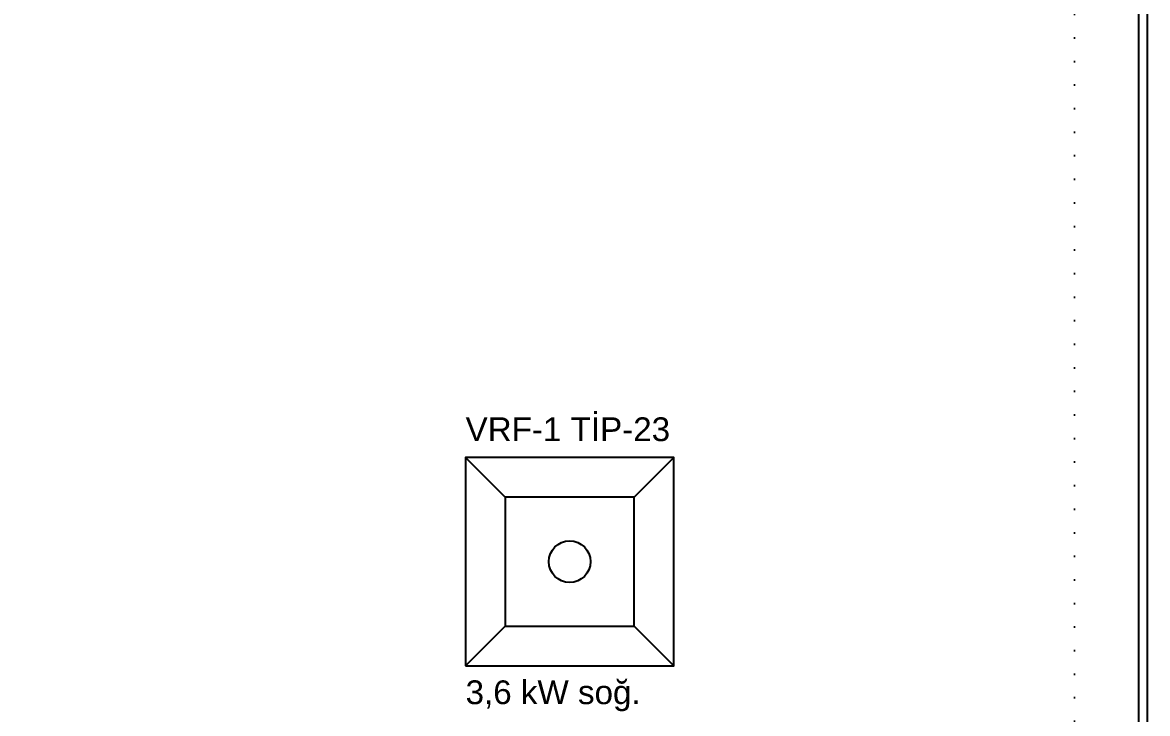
# Model space of a CAD drawing. Header units: inches. Extents: x 21 to 32698, y 13 to 3712.
# Drawn here: x 9673.7 to 9981.7, y 1129.6 to 1318.8 of the extents above; entities that cross this region are included whole.
import ezdxf

# ---------------------------------------------------------------- set-up
doc = ezdxf.new("R2010")
doc.units = ezdxf.units.IN
doc.header["$MEASUREMENT"] = 0
doc.linetypes.add('DOT', pattern=[6.35, 0, -6.35])
doc.layers.add('MEK-ELK-ETIKET', color=7, linetype='Continuous')
doc.layers.add('MEK-ELK-VRF-IC', color=4, linetype='Continuous')
for name, color, linetype, lineweight in [('Z_MİM_-KM-BEAM-RAY', 8, 'DOT', 25), ('Z_MİM_-KM-WALL', 8, 'Continuous', 25), ('Z_MİM_-KM-WALL-PLASTER', 8, 'Continuous', 25)]:
    doc.layers.add(name, color=color, linetype=linetype, lineweight=lineweight)
doc.styles.add('MEK_ELK', font='arial.ttf')

# ---------------------------------------------------------------- blocks, each defined once
blk = doc.blocks.new('-KM_Kiriş İzi-1K')
at = {"layer": 'Z_MİM_-KM-BEAM-RAY'}
blk.add_line((630, 655), (630, 45), dxfattribs=at)
blk = doc.blocks.new('MEK_VRF_KASET_570')
for p, q in [((-28.5, 28.5), (-17.67, 17.67)), ((28.5, 28.5), (17.67, 17.67)), ((-28.5, -28.5), (-17.67, -17.67)), ((28.5, -28.5), (17.67, -17.67))]:
    blk.add_line(p, q)
for points in [[(-28.5, -28.5), (28.5, -28.5), (28.5, 28.5), (-28.5, 28.5)], [(-17.67, -17.67), (17.67, -17.67), (17.67, 17.67), (-17.67, 17.67)]]:
    blk.add_lwpolyline(points, close=True)
blk.add_circle((0, 0), 5.7)

msp = doc.modelspace()

# ---------------------------------------------------------------- linework, layer by layer
at = {"layer": 'Z_MİM_-KM-WALL'}
msp.add_line((9981.71, 1027.08), (9981.71, 1637.08), dxfattribs=at)
at = {"layer": 'Z_MİM_-KM-WALL-PLASTER'}
msp.add_lwpolyline([(9359.21, 1589.58), (9454.21, 1589.58), (9454.21, 1644.58), (9844.21, 1644.58), (9844.21, 1634.58), (9979.21, 1634.58), (9979.21, 1029.58), (9894.21, 1029.58), (9894.21, 1004.58), (9359.21, 1004.58), (9359.21, 1134.58), (9354.21, 1134.58), (9354.21, 1509.58), (9359.21, 1509.58)], close=True, dxfattribs=at)

# ---------------------------------------------------------------- block references
at = {"layer": 'MEK-ELK-VRF-IC'}
msp.add_blockref('MEK_VRF_KASET_570', (9823.5, 1171.2), dxfattribs=at)
at = {"layer": 'Z_MİM_-KM-BEAM-RAY'}
msp.add_blockref('-KM_Kiriş İzi-1K', (9331.71, 982.08), dxfattribs=at)

# ---------------------------------------------------------------- texts
at = {"layer": 'MEK-ELK-ETIKET', "style": 'MEK_ELK'}
for s, p in [('VRF-1 TİP-23', (9795, 1204.2)), ('3,6 kW soğ.', (9795, 1132.2))]:
    msp.add_text(s, height=6.5, dxfattribs=at).set_placement(p)

doc.saveas('drawing.dxf')
